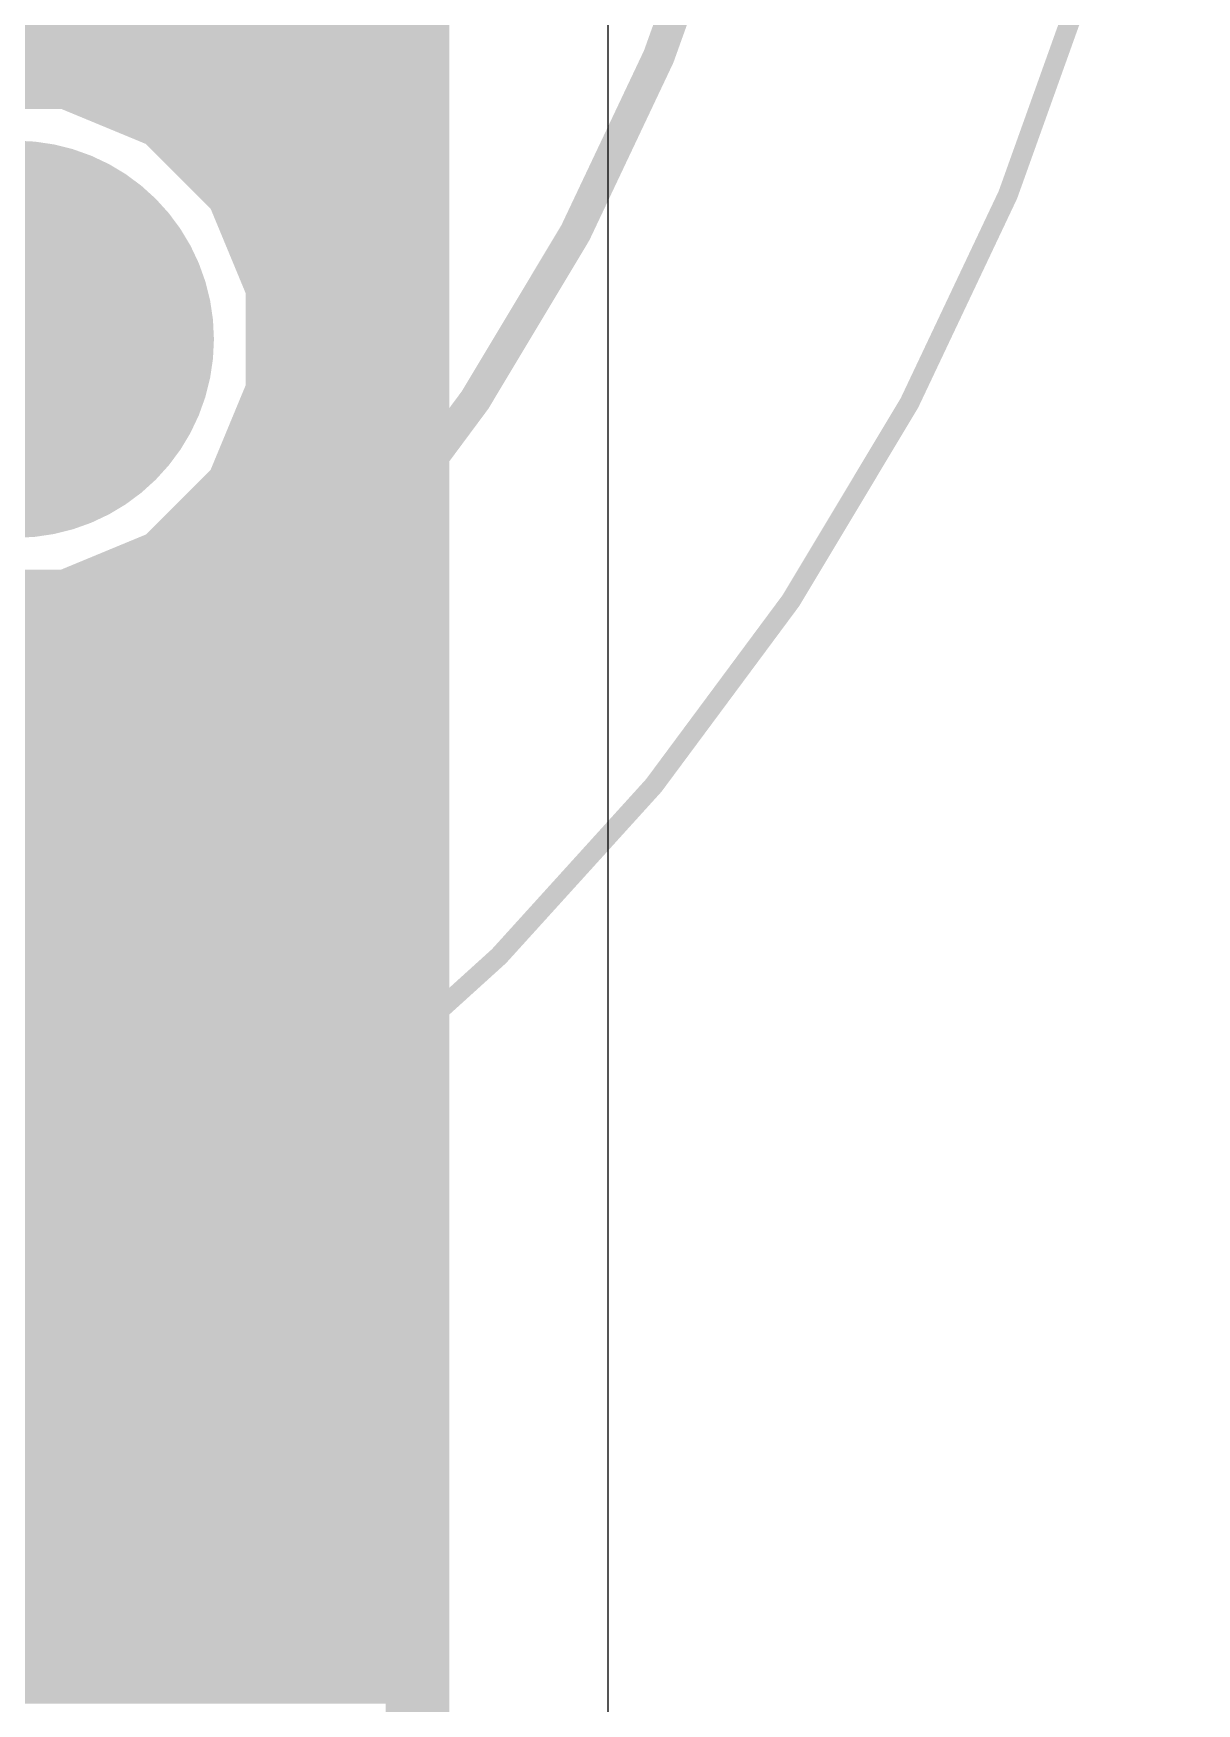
# Model space of a CAD drawing. Extents: x 0 to 39.3, y -1.1 to 59.5.
# Drawn here: x 31.87 to 39.3, y 29.06 to 39.74 of the extents above; entities that cross this region are included whole.
import ezdxf

# ---------------------------------------------------------------- set-up
doc = ezdxf.new("R2010")
doc.units = 0
for name, color, linetype in [('1', 22, 'CONTINUOUS'), ('16', 175, 'CONTINUOUS'), ('17', 82, 'CONTINUOUS'), ('20', 7, 'CONTINUOUS'), ('51', 253, 'CONTINUOUS')]:
    doc.layers.add(name, color=color, linetype=linetype)

# ---------------------------------------------------------------- blocks, each defined once
blk = doc.blocks.new('ROUNDP')
at = {"const_width": 0.5}
blk.add_lwpolyline([(0, -0.25, 1), (0, 0.25, 1), (0, -0.25)], format="xyb", dxfattribs=at)

msp = doc.modelspace()

# ---------------------------------------------------------------- linework, layer by layer
at = {"layer": '1', "const_width": 0.4064}
for points in [[(34.3208, 57.5058), (34.3208, 1.2192)], [(19.3548, 39.8272), (34.3208, 39.8272)], [(32.0835, 39.4589), (31.4165, 39.4589)], [(32.6996, 39.2037), (32.0835, 39.4589)], [(32.1754, 39.4208), (34.3208, 39.4208)], [(33.1712, 38.7321), (32.6996, 39.2037)], [(32.8889, 39.0144), (34.3208, 39.0144)], [(33.4264, 38.116), (33.1712, 38.7321)], [(33.2226, 38.608), (34.3208, 38.608)], [(33.3909, 38.2016), (34.3208, 38.2016)], [(33.4264, 37.449), (33.4264, 38.116)], [(33.4264, 37.7952), (34.3208, 37.7952)], [(33.1712, 36.8329), (33.4264, 37.449)], [(33.4014, 37.3888), (34.3208, 37.3888)], [(33.2331, 36.9824), (34.3208, 36.9824)], [(32.6996, 36.3613), (33.1712, 36.8329)], [(32.9143, 36.576), (34.3208, 36.576)], [(32.0835, 36.1061), (32.6996, 36.3613)], [(32.2368, 36.1696), (34.3208, 36.1696)], [(31.4165, 36.1061), (32.0835, 36.1061)], [(20.9071, 35.7632), (34.3208, 35.7632)], [(27.492, 35.3568), (34.3208, 35.3568)], [(27.8444, 34.9504), (34.3208, 34.9504)], [(27.9928, 34.544), (34.3208, 34.544)], [(28.0088, 34.1376), (34.3208, 34.1376)], [(27.8962, 33.7312), (34.3208, 33.7312)], [(27.6086, 33.3248), (34.3208, 33.3248)], [(23.2439, 32.9184), (34.3208, 32.9184)], [(23.6503, 32.512), (34.3208, 32.512)], [(24.0567, 32.1056), (34.3208, 32.1056)], [(24.4348, 31.6992), (34.3208, 31.6992)], [(24.4348, 31.2928), (34.3208, 31.2928)], [(24.4348, 30.8864), (34.3208, 30.8864)], [(24.4348, 30.48), (34.3208, 30.48)], [(24.4348, 30.0736), (34.3208, 30.0736)], [(24.4348, 29.6672), (34.3208, 29.6672)], [(24.4348, 29.2608), (34.3208, 29.2608)]]:
    msp.add_lwpolyline(points, dxfattribs=at)
at = {"layer": '1', "const_width": 0.2032}
for points in [[(34.3208, 39.7256, 1), (34.3208, 39.9288)], [(32.1223, 39.5528, 1), (32.0446, 39.365)], [(32.0835, 39.3573, 1), (32.0835, 39.5605)], [(32.1754, 39.5224, 1), (32.1754, 39.3192)], [(34.3208, 39.3192, 1), (34.3208, 39.5224)], [(32.7714, 39.2755, 1), (32.6278, 39.1318)], [(32.6607, 39.1098, 1), (32.7385, 39.2975)], [(32.8889, 39.116, 1), (32.8889, 38.9128)], [(34.3208, 38.9128, 1), (34.3208, 39.116)], [(33.265, 38.771, 1), (33.0773, 38.6932)], [(33.0993, 38.6603, 1), (33.243, 38.8039)], [(33.2226, 38.7096, 1), (33.2226, 38.5064)], [(34.3208, 38.5064, 1), (34.3208, 38.7096)], [(33.3909, 38.3032, 1), (33.3909, 38.1)], [(34.3208, 38.1, 1), (34.3208, 38.3032)], [(33.528, 38.116, 1), (33.3248, 38.116)], [(33.3325, 38.0771, 1), (33.5203, 38.1548)], [(33.4264, 37.8968, 1), (33.4264, 37.6936)], [(34.3208, 37.6936, 1), (34.3208, 37.8968)], [(33.5203, 37.4102, 1), (33.3325, 37.4879)], [(33.4014, 37.4904, 1), (33.4014, 37.2872)], [(33.3248, 37.449, 1), (33.528, 37.449)], [(34.3208, 37.2872, 1), (34.3208, 37.4904)], [(33.2331, 37.084, 1), (33.2331, 36.8808)], [(34.3208, 36.8808, 1), (34.3208, 37.084)], [(33.0773, 36.8718, 1), (33.265, 36.794)], [(33.243, 36.7611, 1), (33.0993, 36.9047)], [(32.9143, 36.6776, 1), (32.9143, 36.4744)], [(34.3208, 36.4744, 1), (34.3208, 36.6776)], [(32.6278, 36.4332, 1), (32.7714, 36.2895)], [(32.7385, 36.2674, 1), (32.6607, 36.4552)], [(32.2368, 36.2712, 1), (32.2368, 36.068)], [(34.3208, 36.068, 1), (34.3208, 36.2712)], [(32.0446, 36.2, 1), (32.1223, 36.0122)], [(32.0835, 36.0045, 1), (32.0835, 36.2077)], [(34.3208, 35.6616, 1), (34.3208, 35.8648)], [(34.3208, 35.2552, 1), (34.3208, 35.4584)], [(34.3208, 34.8488, 1), (34.3208, 35.052)], [(34.3208, 34.4424, 1), (34.3208, 34.6456)], [(34.3208, 34.036, 1), (34.3208, 34.2392)], [(34.3208, 33.6296, 1), (34.3208, 33.8328)], [(34.3208, 33.2232, 1), (34.3208, 33.4264)], [(34.3208, 32.8168, 1), (34.3208, 33.02)], [(34.3208, 32.4104, 1), (34.3208, 32.6136)], [(34.3208, 32.004, 1), (34.3208, 32.2072)], [(34.3208, 31.5976, 1), (34.3208, 31.8008)], [(34.3208, 31.1912, 1), (34.3208, 31.3944)], [(34.3208, 30.7848, 1), (34.3208, 30.988)], [(34.3208, 30.3784, 1), (34.3208, 30.5816)], [(34.3208, 29.972, 1), (34.3208, 30.1752)], [(34.3208, 29.5656, 1), (34.3208, 29.7688)], [(34.3208, 29.1592, 1), (34.3208, 29.3624)]]:
    msp.add_lwpolyline(points, format="xyb", dxfattribs=at)
at = {"layer": '16', "const_width": 0.4064}
for points in [[(34.3208, 57.5058), (34.3208, 1.2192)], [(24.9428, 39.8272), (34.3208, 39.8272)], [(32.0835, 39.4589), (31.4165, 39.4589)], [(32.6996, 39.2037), (32.0835, 39.4589)], [(32.1754, 39.4208), (34.3208, 39.4208)], [(33.1712, 38.7321), (32.6996, 39.2037)], [(32.8889, 39.0144), (34.3208, 39.0144)], [(33.4264, 38.116), (33.1712, 38.7321)], [(33.2226, 38.608), (34.3208, 38.608)], [(33.3909, 38.2016), (34.3208, 38.2016)], [(33.4264, 37.449), (33.4264, 38.116)], [(33.4264, 37.7952), (34.3208, 37.7952)], [(33.1712, 36.8329), (33.4264, 37.449)], [(33.4014, 37.3888), (34.3208, 37.3888)], [(33.2331, 36.9824), (34.3208, 36.9824)], [(32.6996, 36.3613), (33.1712, 36.8329)], [(32.9143, 36.576), (34.3208, 36.576)], [(32.0835, 36.1061), (32.6996, 36.3613)], [(32.2368, 36.1696), (34.3208, 36.1696)], [(31.4165, 36.1061), (32.0835, 36.1061)], [(28.7811, 35.7632), (34.3208, 35.7632)], [(29.1875, 35.3568), (34.3208, 35.3568)], [(29.2608, 34.9504), (34.3208, 34.9504)], [(29.2608, 34.544), (34.3208, 34.544)], [(29.2608, 34.1376), (34.3208, 34.1376)], [(29.2608, 33.7312), (34.3208, 33.7312)], [(29.2608, 33.3248), (34.3208, 33.3248)], [(28.8827, 32.9184), (34.3208, 32.9184)], [(28.4763, 32.512), (34.3208, 32.512)], [(28.0699, 32.1056), (34.3208, 32.1056)], [(27.6635, 31.6992), (34.3208, 31.6992)], [(27.2571, 31.2928), (34.3208, 31.2928)], [(26.8507, 30.8864), (34.3208, 30.8864)], [(26.4443, 30.48), (34.3208, 30.48)], [(26.0379, 30.0736), (34.3208, 30.0736)], [(25.6315, 29.6672), (34.3208, 29.6672)], [(7.9531, 29.2608), (34.3208, 29.2608)]]:
    msp.add_lwpolyline(points, dxfattribs=at)
at = {"layer": '16', "const_width": 0.2032}
for points in [[(34.3208, 39.7256, 1), (34.3208, 39.9288)], [(32.1223, 39.5528, 1), (32.0446, 39.365)], [(32.0835, 39.3573, 1), (32.0835, 39.5605)], [(32.1754, 39.5224, 1), (32.1754, 39.3192)], [(34.3208, 39.3192, 1), (34.3208, 39.5224)], [(32.7714, 39.2755, 1), (32.6278, 39.1318)], [(32.6607, 39.1098, 1), (32.7385, 39.2975)], [(32.8889, 39.116, 1), (32.8889, 38.9128)], [(34.3208, 38.9128, 1), (34.3208, 39.116)], [(33.265, 38.771, 1), (33.0773, 38.6932)], [(33.0993, 38.6603, 1), (33.243, 38.8039)], [(33.2226, 38.7096, 1), (33.2226, 38.5064)], [(34.3208, 38.5064, 1), (34.3208, 38.7096)], [(33.3909, 38.3032, 1), (33.3909, 38.1)], [(34.3208, 38.1, 1), (34.3208, 38.3032)], [(33.528, 38.116, 1), (33.3248, 38.116)], [(33.3325, 38.0771, 1), (33.5203, 38.1548)], [(33.4264, 37.8968, 1), (33.4264, 37.6936)], [(34.3208, 37.6936, 1), (34.3208, 37.8968)], [(33.5203, 37.4102, 1), (33.3325, 37.4879)], [(33.4014, 37.4904, 1), (33.4014, 37.2872)], [(33.3248, 37.449, 1), (33.528, 37.449)], [(34.3208, 37.2872, 1), (34.3208, 37.4904)], [(33.2331, 37.084, 1), (33.2331, 36.8808)], [(34.3208, 36.8808, 1), (34.3208, 37.084)], [(33.0773, 36.8718, 1), (33.265, 36.794)], [(33.243, 36.7611, 1), (33.0993, 36.9047)], [(32.9143, 36.6776, 1), (32.9143, 36.4744)], [(34.3208, 36.4744, 1), (34.3208, 36.6776)], [(32.6278, 36.4332, 1), (32.7714, 36.2895)], [(32.7385, 36.2674, 1), (32.6607, 36.4552)], [(32.2368, 36.2712, 1), (32.2368, 36.068)], [(34.3208, 36.068, 1), (34.3208, 36.2712)], [(32.0446, 36.2, 1), (32.1223, 36.0122)], [(32.0835, 36.0045, 1), (32.0835, 36.2077)], [(34.3208, 35.6616, 1), (34.3208, 35.8648)], [(34.3208, 35.2552, 1), (34.3208, 35.4584)], [(34.3208, 34.8488, 1), (34.3208, 35.052)], [(34.3208, 34.4424, 1), (34.3208, 34.6456)], [(34.3208, 34.036, 1), (34.3208, 34.2392)], [(34.3208, 33.6296, 1), (34.3208, 33.8328)], [(34.3208, 33.2232, 1), (34.3208, 33.4264)], [(34.3208, 32.8168, 1), (34.3208, 33.02)], [(34.3208, 32.4104, 1), (34.3208, 32.6136)], [(34.3208, 32.004, 1), (34.3208, 32.2072)], [(34.3208, 31.5976, 1), (34.3208, 31.8008)], [(34.3208, 31.1912, 1), (34.3208, 31.3944)], [(34.3208, 30.7848, 1), (34.3208, 30.988)], [(34.3208, 30.3784, 1), (34.3208, 30.5816)], [(34.3208, 29.972, 1), (34.3208, 30.1752)], [(34.3208, 29.5656, 1), (34.3208, 29.7688)], [(34.3208, 29.1592, 1), (34.3208, 29.3624)]]:
    msp.add_lwpolyline(points, format="xyb", dxfattribs=at)
at = {"layer": '20'}
msp.add_line((35.54, 0), (35.54, 58.725), dxfattribs=at)
at = {"layer": '51'}
for points, const_width in [([(24.23, 29.4417, 1), (24.23, 59.4583, 1), (24.23, 29.4417)], 0.127), ([(24.13, 31.75, 1), (24.13, 57.15, 1), (24.13, 31.75)], 0.2032)]:
    msp.add_lwpolyline(points, format="xyb", dxfattribs=dict(at, const_width=const_width))

# ---------------------------------------------------------------- block references
at = {"layer": '17', "xscale": 2.54, "yscale": 2.54}
msp.add_blockref('ROUNDP', (31.75, 37.7825), dxfattribs=at)
msp.add_blockref('ROUNDP', (31.75, 37.7825), dxfattribs=at)

doc.saveas('drawing.dxf')
